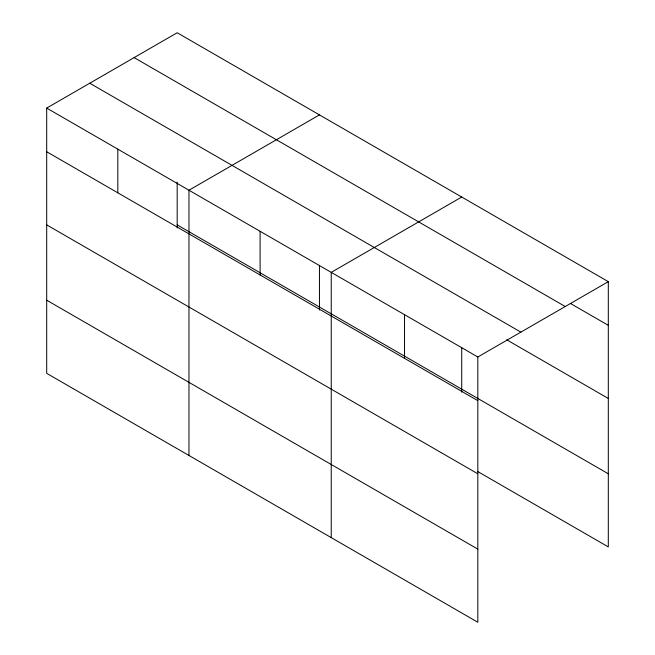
<?xml version="1.0" encoding="UTF-8"?>
<svg xmlns="http://www.w3.org/2000/svg" width="655" height="655" viewBox="0 0 655 655"><rect width="100%" height="100%" fill="white"/><g stroke="black" fill="none" stroke-linecap="round" stroke-linejoin="round"><path stroke-width="0.98" d="M477.822 473.786L477.822 356.991L46.693 108.083L46.693 373.342L477.822 622.25L477.822 473.786L46.693 224.878M477.618 471.461L608.307 546.917L608.307 281.658L177.178 32.75L46.693 108.083M319.452 114.887L188.968 190.22L188.968 455.479M461.726 197.032L331.242 272.365L331.242 537.624M477.822 356.991L608.307 281.658M570.333 303.404L608.307 325.33M134.119 57.607L565.249 306.524M89.751 83.226L520.881 332.134M506.757 339.822L608.307 398.453M177.178 224.878L608.307 473.794M46.693 151.747L477.822 400.663M46.693 300.211L477.822 549.127M461.726 347.42L461.726 392.206M404.528 314.678L404.528 358.351M319.452 265.283L319.452 310.069M260.101 231.297L260.101 274.961M177.178 182.123L177.178 227.932M117.826 149.152L117.826 192.824"/></g></svg>
